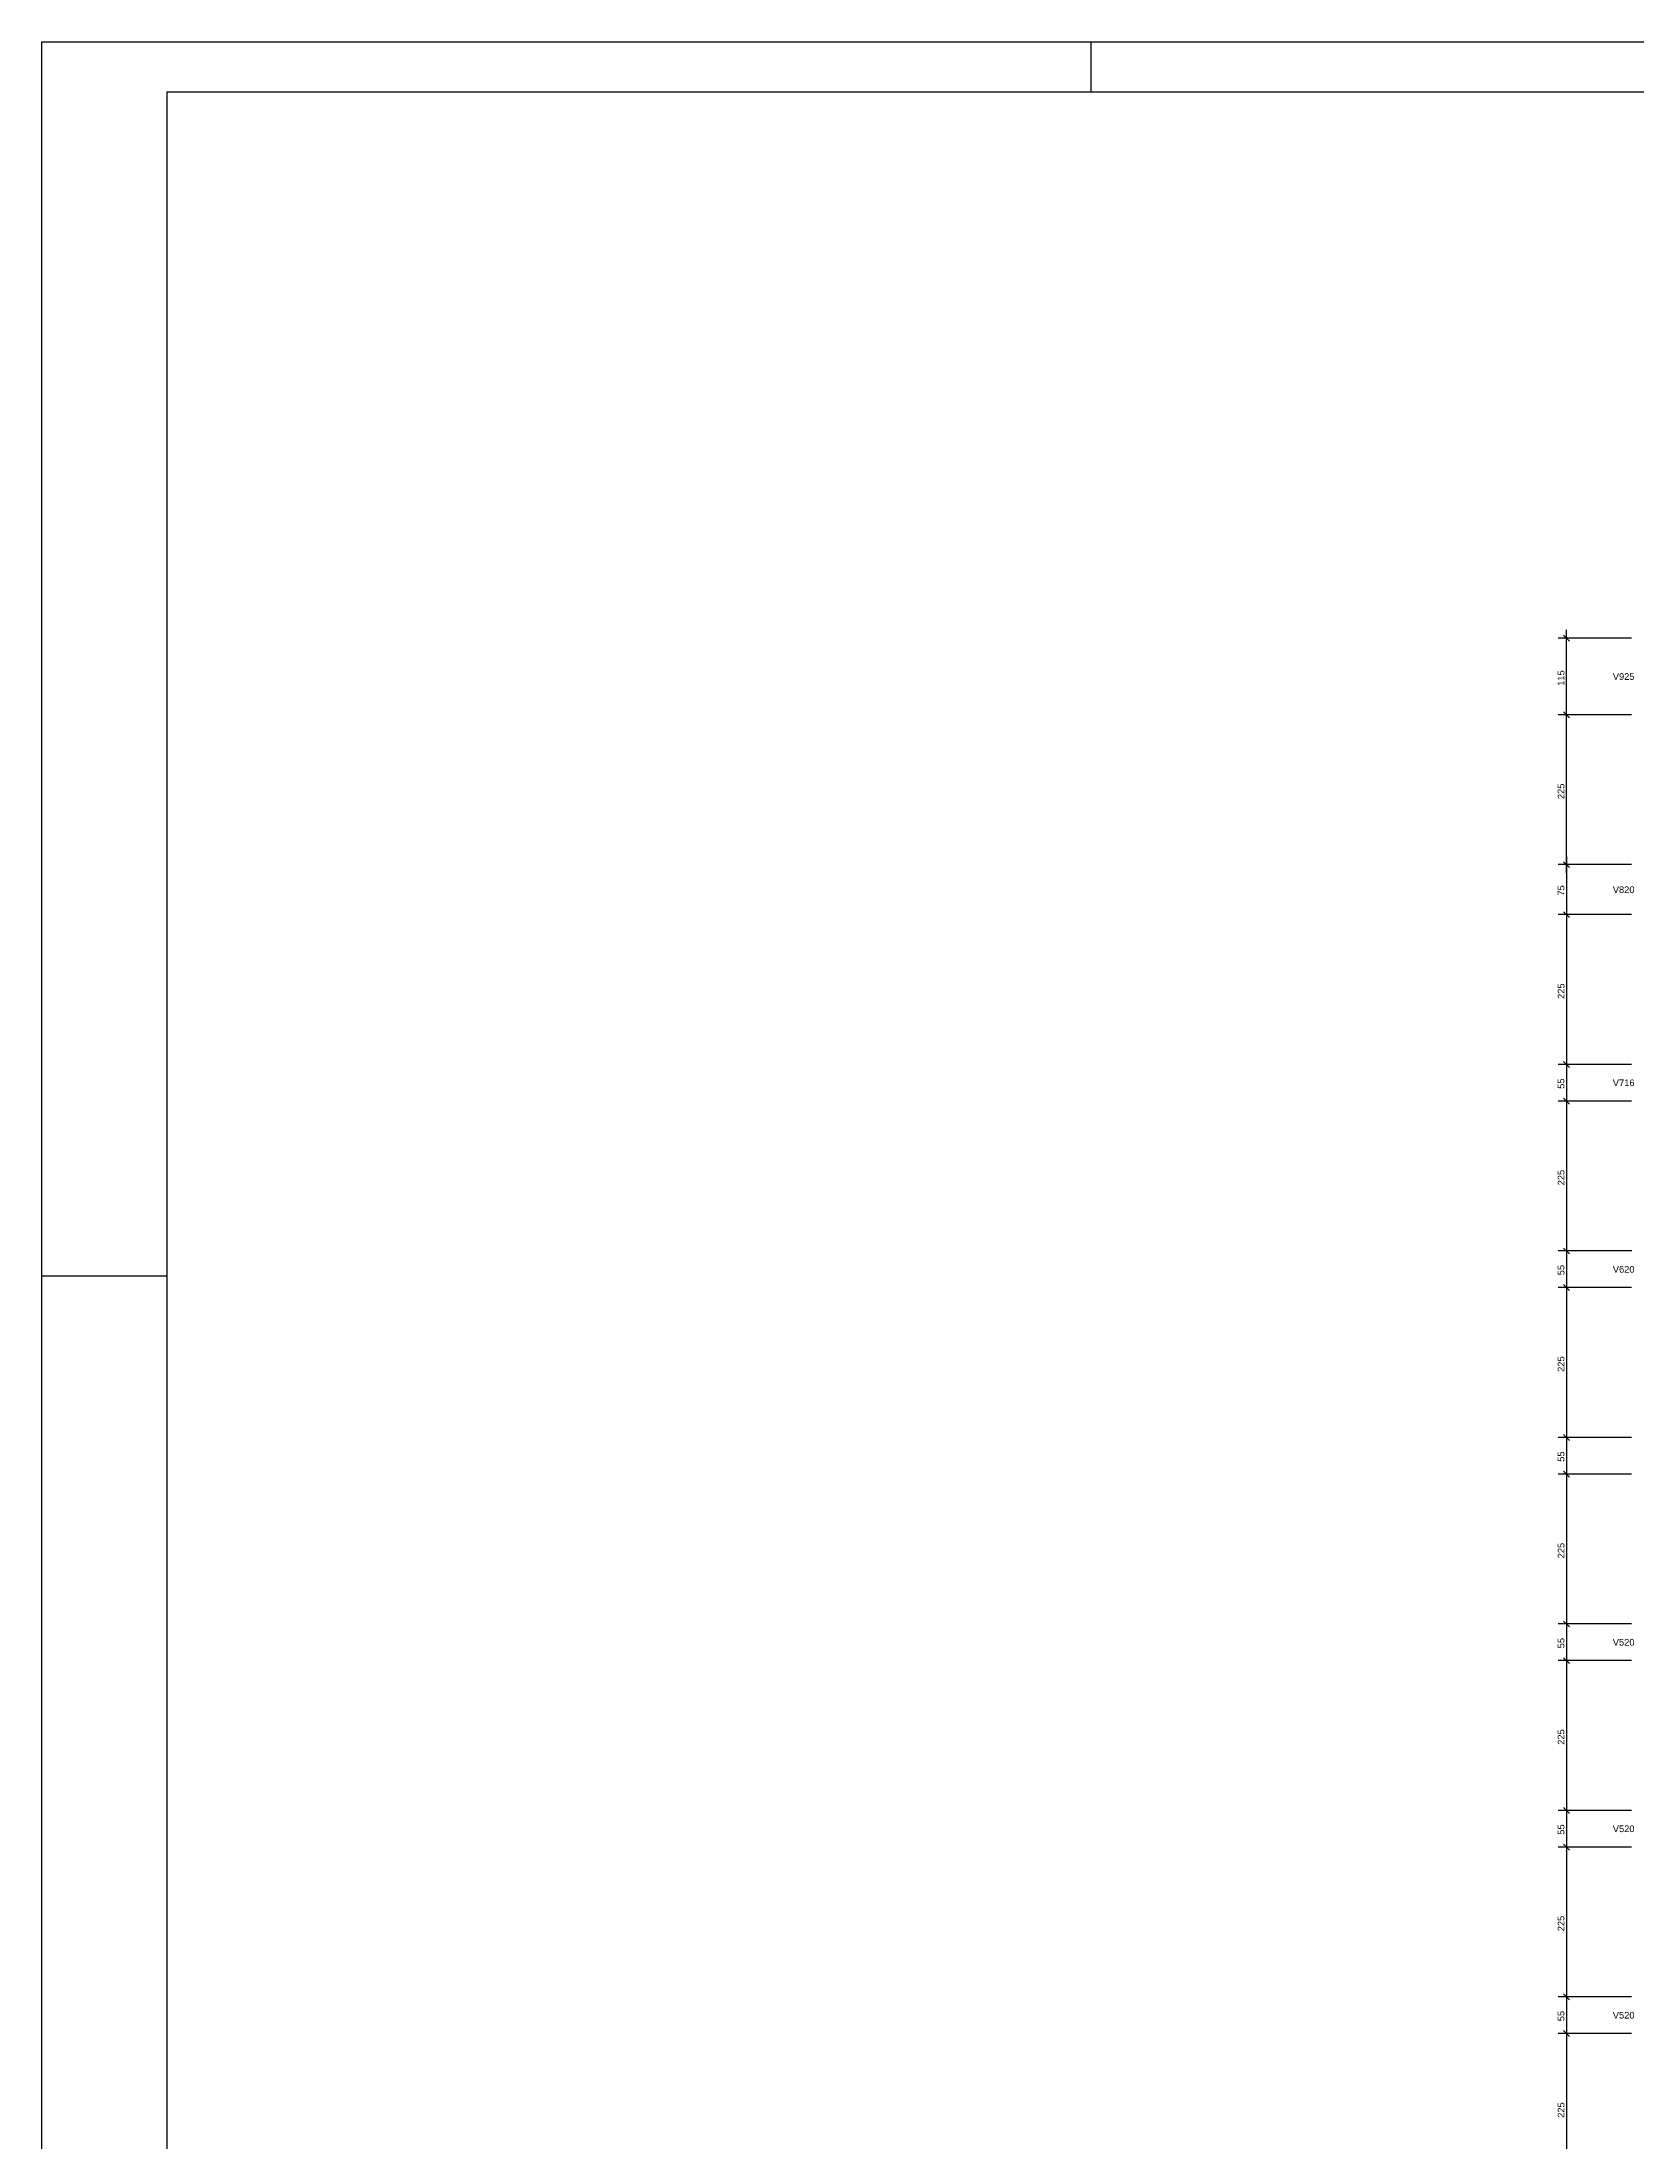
# Model space of a CAD drawing. Extents: x 37185 to 43130, y -8131 to -3926.
# Drawn here: x 37185 to 38781, y -6028 to -3926 of the extents above; entities that cross this region are included whole.
import ezdxf

# ---------------------------------------------------------------- set-up
doc = ezdxf.new("R2010")
doc.units = 0
doc.header["$MEASUREMENT"] = 0
for name, color, linetype in [('74', 2, 'CONTINUOUS'), ('75', 9, 'CONTINUOUS'), ('95', 7, 'CONTINUOUS')]:
    doc.layers.add(name, color=color, linetype=linetype)
doc.styles.add('TQS_ARIAL', font='arial.ttf')

msp = doc.modelspace()

# ---------------------------------------------------------------- linework, layer by layer
at = {"layer": '75', "linetype": 'Continuous'}
for p, q in [((38709.9, -4608.2), (38709.9, -4514.8)), ((38775, -4523.2), (38701.6, -4523.2)), ((38712.9, -4526.1), (38707, -4520.2)), ((38775, -4599.8), (38701.6, -4599.8)), ((38775, -4599.8), (38701.6, -4599.8)), ((38712.9, -4602.8), (38707, -4596.9)), ((38712.9, -4602.8), (38707, -4596.9)), ((38709.9, -4758.2), (38709.9, -4591.5)), ((38775, -4749.8), (38701.6, -4749.8)), ((38775, -4749.8), (38701.6, -4749.8)), ((38707, -4746.9), (38712.9, -4752.8)), ((38712.9, -4752.8), (38707, -4746.9)), ((38709.9, -4741.5), (38709.9, -4808.2)), ((38709.9, -4791.5), (38709.9, -4958.2)), ((38775, -4799.8), (38701.6, -4799.8)), ((38775, -4799.8), (38701.6, -4799.8)), ((38707, -4796.9), (38712.9, -4802.8)), ((38707, -4796.9), (38712.9, -4802.8)), ((38775, -4949.8), (38701.6, -4949.8)), ((38775, -4949.8), (38701.6, -4949.8)), ((38707, -4946.9), (38712.9, -4952.8)), ((38707, -4946.9), (38712.9, -4952.8)), ((38709.9, -4941.5), (38709.9, -4994.8)), ((38709.9, -4978.2), (38709.9, -5144.8)), ((38775, -4986.5), (38701.6, -4986.5)), ((38775, -4986.5), (38701.6, -4986.5)), ((38707, -4983.6), (38712.9, -4989.4)), ((38707, -4983.6), (38712.9, -4989.4)), ((38709.9, -5128.2), (38709.9, -5181.5)), ((38775.4, -5136.5), (38701.6, -5136.5)), ((38775.4, -5136.5), (38701.6, -5136.5)), ((38707, -5133.6), (38712.9, -5139.4)), ((38707, -5133.6), (38712.9, -5139.4)), ((38707, -5170.2), (38712.9, -5176.1)), ((38707, -5170.2), (38712.9, -5176.1)), ((38709.9, -5164.8), (38709.9, -5331.5)), ((38775, -5173.2), (38701.6, -5173.2)), ((38775, -5173.2), (38701.6, -5173.2)), ((38709.9, -5314.8), (38709.9, -5368.2)), ((38775, -5323.2), (38701.6, -5323.2)), ((38775, -5323.2), (38701.6, -5323.2)), ((38707, -5320.2), (38712.9, -5326.1)), ((38707, -5320.2), (38712.9, -5326.1)), ((38775, -5359.8), (38701.6, -5359.8)), ((38775, -5359.8), (38701.6, -5359.8)), ((38707, -5356.9), (38712.9, -5362.8)), ((38707, -5356.9), (38712.9, -5362.8)), ((38709.9, -5351.5), (38709.9, -5518.2)), ((38707, -5506.9), (38712.9, -5512.8)), ((38707, -5506.9), (38712.9, -5512.8)), ((38709.9, -5501.5), (38709.9, -5554.8)), ((38775, -5509.8), (38701.6, -5509.8)), ((38775, -5509.8), (38701.6, -5509.8)), ((38775, -5546.5), (38701.6, -5546.5)), ((38775, -5546.5), (38701.6, -5546.5)), ((38707, -5543.6), (38712.9, -5549.4)), ((38707, -5543.6), (38712.9, -5549.4)), ((38709.9, -5538.2), (38709.9, -5704.8)), ((38775, -5696.5), (38701.6, -5696.5)), ((38775, -5696.5), (38701.6, -5696.5)), ((38707, -5693.6), (38712.9, -5699.4)), ((38707, -5693.6), (38712.9, -5699.4)), ((38709.9, -5688.2), (38709.9, -5741.5)), ((38775, -5733.2), (38701.6, -5733.2)), ((38775, -5733.2), (38701.6, -5733.2)), ((38707, -5730.2), (38712.9, -5736.1)), ((38707, -5730.2), (38712.9, -5736.1)), ((38709.9, -5724.8), (38709.9, -5891.5)), ((38775, -5883.2), (38701.6, -5883.2)), ((38775, -5883.2), (38701.6, -5883.2)), ((38707, -5880.2), (38712.9, -5886.1)), ((38707, -5880.2), (38712.9, -5886.1)), ((38709.9, -5874.8), (38709.9, -5928.2)), ((38775, -5919.8), (38701.6, -5919.8)), ((38775, -5919.8), (38701.6, -5919.8)), ((38707, -5916.9), (38712.9, -5922.8)), ((38707, -5916.9), (38712.9, -5922.8)), ((38709.9, -5911.5), (38709.9, -6078.2))]:
    msp.add_line(p, q, dxfattribs=at)
at = {"layer": '95', "linetype": 'Continuous'}
for p, q in [((37184.5, -8131.3), (37184.5, -3926.3)), ((37184.5, -3926.3), (43129.5, -3926.3)), ((38234.5, -3976.3), (38234.5, -3926.3)), ((37309.5, -3976.3), (43079.5, -3976.3)), ((37309.5, -3976.3), (37309.5, -8081.3)), ((37184.5, -5161.3), (37309.5, -5161.3))]:
    msp.add_line(p, q, dxfattribs=at)

# ---------------------------------------------------------------- texts
at = {"layer": '74', "linetype": 'Continuous', "style": 'TQS_ARIAL'}
for s, p in [('V925', (38756.3, -4564.8)), ('V820', (38756.3, -4778.2)), ('V716', (38756.3, -4971.5)), ('V620', (38756.3, -5158.2)), ('V520', (38756.3, -5531.5)), ('V520', (38756.3, -5718.2)), ('V520', (38756.3, -5904.8))]:
    msp.add_text(s, height=6.67, dxfattribs=at).set_placement(p)
at = {"layer": '75', "linetype": 'Continuous', "style": 'TQS_ARIAL'}
for s, p in [('115', (38707.9, -4570.8)), ('225', (38707.9, -4684.2)), ('75', (38707.9, -4780.8)), ('225', (38707.9, -4884.2)), ('55', (38707.9, -4974.2)), ('225', (38707.9, -5070.8)), ('55', (38707.9, -5160.8)), ('225', (38707.9, -5257.5)), ('55', (38707.9, -5347.5)), ('225', (38707.9, -5444.2)), ('55', (38707.9, -5534.2)), ('225', (38707.9, -5630.8)), ('55', (38707.9, -5720.8)), ('225', (38707.9, -5817.5)), ('55', (38707.9, -5907.5)), ('225', (38707.9, -6004.2))]:
    msp.add_text(s, height=6.67, rotation=90, dxfattribs=at).set_placement(p)

doc.saveas('drawing.dxf')
